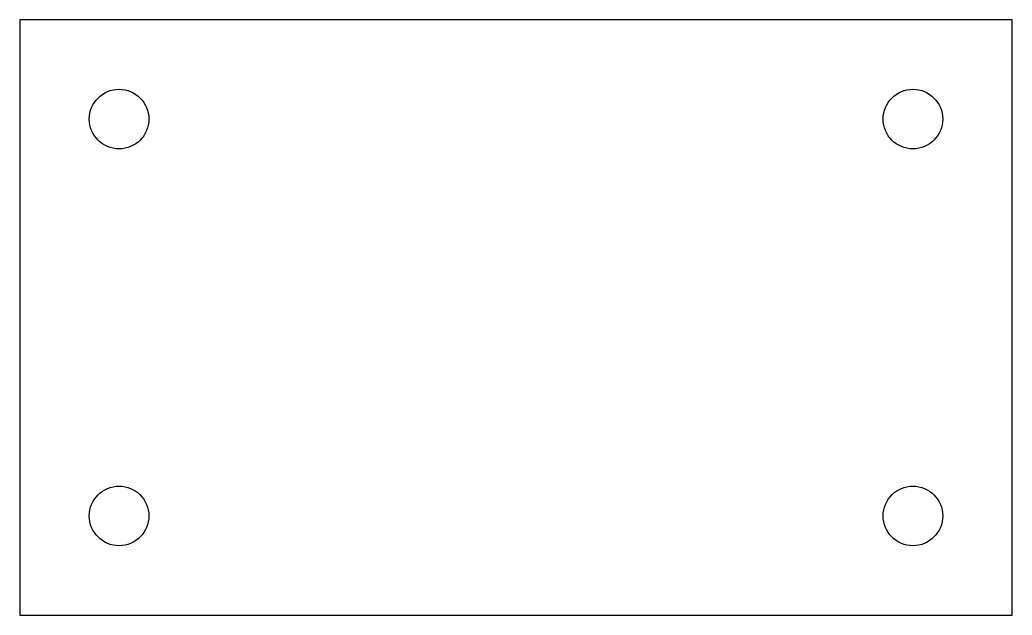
# Model space of a CAD drawing. Header units: millimetres. Extents: x 0 to 100, y 0 to 60.
import ezdxf

# ---------------------------------------------------------------- set-up
doc = ezdxf.new("R2010")
doc.units = ezdxf.units.MM

msp = doc.modelspace()

# ---------------------------------------------------------------- linework, layer by layer
at = {"layer": 'CUT'}
msp.add_lwpolyline([(0, 0), (100, 0), (100, 60), (0, 60)], close=True, dxfattribs=at)
for centre in [(10, 50), (90, 50), (10, 10), (90, 10)]:
    msp.add_circle(centre, 3, dxfattribs=at)

doc.saveas('drawing.dxf')
